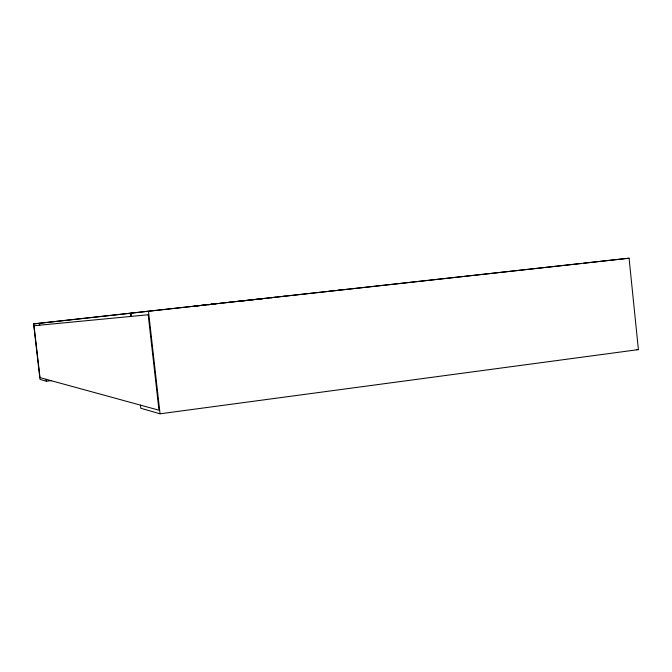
<?xml version="1.0" encoding="UTF-8"?>
<svg xmlns="http://www.w3.org/2000/svg" width="672" height="672" viewBox="0 0 672 672"><rect width="100%" height="100%" fill="white"/><g stroke="black" fill="none" stroke-linecap="round" stroke-linejoin="round"><path stroke-width="1.01" d="M140.448 405.124L140.809 408.282L160.054 413.801L638.4 349.616L629.076 258.199L583.783 263.197M340.511 290.035L338.906 290.212M580.759 263.533L33.6 323.896L40.018 379.42L46.385 381.242L51.593 380.604M271.765 297.738L270.984 297.704M284.827 296.285L283.668 296.302M275.134 297.242L275.402 297.217M33.6 323.896L39.27 323.274L39.488 325.206M629.076 258.199L39.69 323.232L39.698 325.189M208.034 304.76L215.191 303.979M250.093 300.149L236.964 301.468M262.45 298.788L251.681 299.846M220.542 303.274L220.97 303.232M636.325 349.583L638.4 349.616M130.04 313.303L130.973 316.42M46.158 379.31L46.385 381.242M148.478 311.279L160.054 413.801M131.183 313.177L131.544 316.361M230.479 302.182L227.951 302.459M212.537 304.156L211.823 304.24M211.688 304.256L211.109 304.315M205.204 304.97L194.46 306.155M330.137 291.304L329.263 291.278M148.201 314.765L34.012 325.735L40.001 377.622L158.978 410.197L148.201 314.765"/></g></svg>
